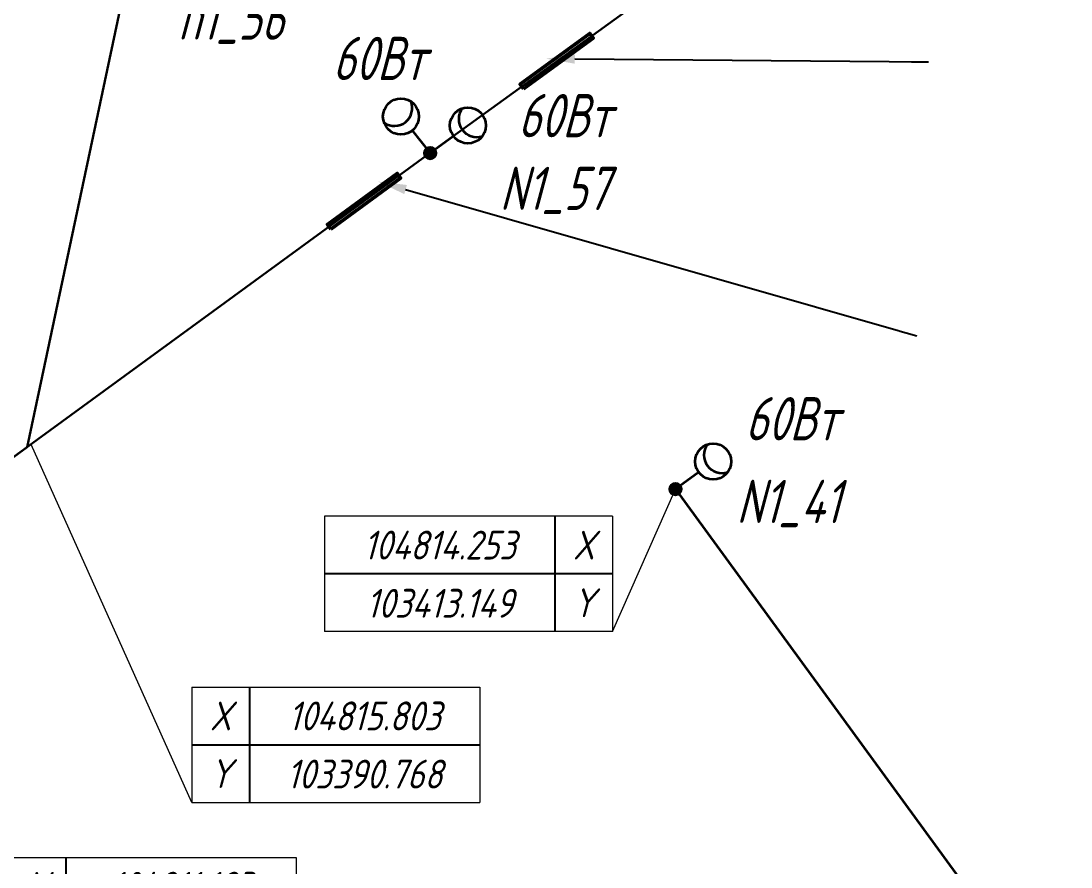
# Model space of a CAD drawing. Header units: millimetres. Extents: x 103224660 to 103518869, y 104697762 to 104995758.
# Drawn here: x 103390421 to 103426888, y 104801135 to 104830497 of the extents above; entities that cross this region are included whole.
import ezdxf
from ezdxf import colors
from ezdxf.entities.mleader import LeaderData, LeaderLine
from ezdxf.enums import TextEntityAlignment as Align
from ezdxf.math import Vec2, Vec3

# ---------------------------------------------------------------- set-up
doc = ezdxf.new("R2010")
doc.units = ezdxf.units.MM
doc.set_wipeout_variables(frame=1)
doc.linetypes.add('CONTINOUS', pattern=[0])
doc.layers.add('0 @ 1', color=7, linetype='Continuous')
for name, color, linetype, lineweight in [('_ПР_НО', 10, 'Continuous', 30), ('ЭО_Воздушная линия', 10, 'Continuous', 35), ('ЭО_Кабельная линия', 3, 'ID_N', 30), ('ЭО_Пл_Опора', 10, 'Continuous', 35), ('ЭО_Пл_Опора_Светильники', 10, 'Continuous', 35), ('ЭО_Пл_Светильники', 10, 'Continuous', 25), ('ЭО_Пл_Светильники_Текст', 10, 'Continuous', 20), ('ЭС_Координата', 7, 'Continuous', 25)]:
    doc.layers.add(name, color=color, linetype=linetype, lineweight=lineweight)
doc.styles.add('ПБГС', font='simplex.shx', dxfattribs={"width": 0.8, "oblique": 15})
doc.linetypes.add('ID_N', pattern='A,0,3,-3,["N",ПБГС,S=1.2,R=0,X=-1,Y=-0.5],-3,6', length=15)

# ---------------------------------------------------------------- blocks, each defined once
blk = doc.blocks.new('промежуточная')
h = blk.add_hatch(color=255)
edge = h.paths.add_edge_path()
edge.add_arc((0, 0), 0.833, 0, 360)
at = {"lineweight": 30}
blk.add_circle((0, 0), 0.833, dxfattribs=at)
blk = doc.blocks.new('*U118')
at = {"layer": 'ЭО_Пл_Светильники'}
blk.add_line((0, 2), (0, 0), dxfattribs=at)
at = {"layer": 'ЭО_Пл_Светильники', "linetype": 'ByBlock', "xscale": 250, "yscale": 250, "zscale": 250}
blk.add_blockref('промежуточная', (0, 0), dxfattribs=at)
at = {"style": 'ПБГС', "oblique": 15, "width": 0.7, "flags": 1}
blk.add_attdef('NAME', (0, -6), '', height=3.5, dxfattribs=at)
at = {"layer": 'ЭО_Пл_Светильники_Текст', "style": 'ПБГС', "oblique": 15, "width": 0.7, "flags": 1}
for tag, p in [('TYPE', (0, 0)), ('MANUFACTURER', (0, -12)), ('SPECIFICATION_SECTION', (0, -18)), ('POWER', (0, -24)), ('GROUP', (0, -30))]:
    blk.add_attdef(tag, p, '', height=3.5, dxfattribs=at)
at = {"layer": 'ЭО_Пл_Светильники_Текст', "style": 'ПБГС', "oblique": 15, "width": 0.7}
blk.add_attdef('N_PYLON', (2411, -1978), '', height=1500, dxfattribs=at)
blk = doc.blocks.new('*U103')
at = {"layer": 'ЭО_Пл_Светильники'}
blk.add_line((0, 2), (0, 0), dxfattribs=at)
at = {"layer": 'ЭО_Пл_Светильники', "linetype": 'ByBlock', "xscale": 250, "yscale": 250, "zscale": 250}
blk.add_blockref('промежуточная', (0, 0), dxfattribs=at)
at = {"style": 'ПБГС', "oblique": 15, "width": 0.7, "flags": 1}
blk.add_attdef('NAME', (0, -6), '', height=3.5, dxfattribs=at)
at = {"layer": 'ЭО_Пл_Светильники_Текст', "style": 'ПБГС', "oblique": 15, "width": 0.7, "flags": 1}
for tag, p in [('TYPE', (0, 0)), ('MANUFACTURER', (0, -12)), ('SPECIFICATION_SECTION', (0, -18)), ('POWER', (0, -24)), ('GROUP', (0, -30))]:
    blk.add_attdef(tag, p, '', height=3.5, dxfattribs=at)
at = {"layer": 'ЭО_Пл_Светильники_Текст', "style": 'ПБГС', "oblique": 15, "width": 0.7}
blk.add_attdef('N_PYLON', (2117, -1180), '', height=1500, dxfattribs=at)
blk = doc.blocks.new('*U117')
at = {"layer": 'ЭО_Пл_Светильники'}
blk.add_line((0, 2), (0, 0), dxfattribs=at)
at = {"layer": 'ЭО_Пл_Светильники', "linetype": 'ByBlock', "xscale": 250, "yscale": 250, "zscale": 250}
blk.add_blockref('промежуточная', (0, 0), dxfattribs=at)
at = {"style": 'ПБГС', "oblique": 15, "width": 0.7, "flags": 1}
blk.add_attdef('NAME', (0, -6), '', height=3.5, dxfattribs=at)
at = {"layer": 'ЭО_Пл_Светильники_Текст', "style": 'ПБГС', "oblique": 15, "width": 0.7, "flags": 1}
for tag, p in [('TYPE', (0, 0)), ('MANUFACTURER', (0, -12)), ('SPECIFICATION_SECTION', (0, -18)), ('POWER', (0, -24)), ('GROUP', (0, -30))]:
    blk.add_attdef(tag, p, '', height=3.5, dxfattribs=at)
at = {"layer": 'ЭО_Пл_Светильники_Текст', "style": 'ПБГС', "oblique": 15, "width": 0.7}
blk.add_attdef('N_PYLON', (1946, -1405), '', height=1500, dxfattribs=at)
blk = doc.blocks.new('*U230')
at = {"layer": 'ЭО_Пл_Опора_Светильники'}
h = blk.add_hatch(color=256, dxfattribs=at)
h.dxf.hatch_style = 1
h.paths.add_polyline_path([(117, -161, 1), (-117, 161, 1)])
blk.add_line((808, 590), (0, 0), dxfattribs=at)
for centre, radius in [((1312, 958), 625), ((0, 0), 199)]:
    blk.add_circle(centre, radius, dxfattribs=at)
blk.add_arc((1615, 1179), 625, 143.5876, 288.6724, dxfattribs=at)
at = {"style": 'ПБГС', "oblique": 15, "width": 0.7, "flags": 1}
for tag, p, height in [('TYPE', (-1704, -2539), 525000), ('NAME', (0, -3506), 875), ('MANUFACTURER', (0, -5006), 875), ('SPECIFICATION_SECTION', (0, -6506), 875), ('GROUP', (0, -9506), 875)]:
    blk.add_attdef(tag, p, '', height=height, dxfattribs=at)
at = {"layer": 'ЭО_Пл_Светильники_Текст', "style": 'ПБГС', "oblique": 15, "width": 0.7}
blk.add_attdef('POWER', (2419, 1693), '', height=1500, dxfattribs=at)
blk = doc.blocks.new('*U231')
at = {"layer": 'ЭО_Пл_Опора_Светильники'}
h = blk.add_hatch(color=256, dxfattribs=at)
h.dxf.hatch_style = 1
h.paths.add_polyline_path([(155, 124, 1), (-155, -124, 1)])
blk.add_line((-624, 781), (0, 0), dxfattribs=at)
for centre, radius in [((-1014, 1270), 625), ((0, 0), 199)]:
    blk.add_circle(centre, radius, dxfattribs=at)
blk.add_arc((-1248, 1563), 625, 236.0761, 21.1609, dxfattribs=at)
at = {"style": 'ПБГС', "oblique": 15, "width": 0.7, "flags": 1}
for tag, p, height in [('TYPE', (-1704, -2539), 525000), ('NAME', (0, -3506), 875), ('MANUFACTURER', (0, -5006), 875), ('SPECIFICATION_SECTION', (0, -6506), 875), ('GROUP', (0, -9506), 875)]:
    blk.add_attdef(tag, p, '', height=height, dxfattribs=at)
at = {"layer": 'ЭО_Пл_Светильники_Текст', "style": 'ПБГС', "oblique": 15, "width": 0.7}
blk.add_attdef('POWER', (-3392, 2533), '', height=1500, dxfattribs=at)
blk = doc.blocks.new('*U232')
at = {"layer": 'ЭО_Пл_Опора_Светильники'}
h = blk.add_hatch(color=256, dxfattribs=at)
h.dxf.hatch_style = 1
h.paths.add_polyline_path([(117, -161, 1), (-117, 161, 1)])
blk.add_line((808, 590), (0, 0), dxfattribs=at)
for centre, radius in [((1312, 958), 625), ((0, 0), 199)]:
    blk.add_circle(centre, radius, dxfattribs=at)
blk.add_arc((1615, 1179), 625, 143.5876, 288.6724, dxfattribs=at)
at = {"style": 'ПБГС', "oblique": 15, "width": 0.7, "flags": 1}
for tag, p, height in [('TYPE', (-1704, -2539), 525000), ('NAME', (0, -3506), 875), ('MANUFACTURER', (0, -5006), 875), ('SPECIFICATION_SECTION', (0, -6506), 875), ('GROUP', (0, -9506), 875)]:
    blk.add_attdef(tag, p, '', height=height, dxfattribs=at)
at = {"layer": 'ЭО_Пл_Светильники_Текст', "style": 'ПБГС', "oblique": 15, "width": 0.7}
blk.add_attdef('POWER', (3047, 547), '', height=1500, dxfattribs=at)
blk = doc.blocks.new('*U510')
blk.add_wipeout([(-4.368, -9.893), (-4.368, -1.893), (-24.368, -1.893), (-24.368, -9.893)])
at = {"lineweight": 0}
blk.add_line((-4.368, -9.893), (0, 0), dxfattribs=at)
at = {"color": 0, "lineweight": 0, "transparency": 16777216}
for points in [[(-24.368, -1.893), (-24.368, -9.893), (-24.368, -9.893), (-24.368, -9.893)], [(-4.368, -1.893), (-24.368, -1.893)], [(-4.368, -1.893), (-4.368, -9.893), (-4.368, -9.893), (-4.368, -9.893)], [(-4.368, -9.893), (-24.368, -9.893)]]:
    blk.add_lwpolyline(points, dxfattribs=at)
at = {"transparency": 16777216}
for points in [[(-8.368, -1.893), (-8.368, -9.893)], [(-4.368, -5.893), (-24.368, -5.893)]]:
    blk.add_lwpolyline(points, dxfattribs=at)
at = {"color": 250, "transparency": 16777216, "style": 'ПБГС', "oblique": 15, "width": 0.8, "flags": 8}
for tag, p in [('КООРДИНАТАY', (-16.368, -3.893)), ('КООРДИНАТАX', (-16.368, -7.93))]:
    blk.add_attdef(tag, text='', height=2, dxfattribs=at).set_placement(p, align=Align.MIDDLE_CENTER)
at = {"layer": '0 @ 1', "color": 7, "transparency": 16777216, "char_height": 2, "width": 4, "attachment_point": 5, "style": 'ПБГС'}
for s, insert in [('X', (-6.368, -3.893)), ('Y', (-6.368, -7.893))]:
    blk.add_mtext(s, dxfattribs=dict(at, insert=insert))
blk = doc.blocks.new('*U1420')
at = {"layer": 'ЭС_Координата', "lineweight": 70}
ref = blk.add_blockref('*U510', (103413149, 104814253), dxfattribs=dict(at, xscale=500, yscale=500, zscale=500))
ref.add_attrib('КООРДИНАТАX', '103413.149', dxfattribs={"layer": '0 @ 1', "color": 250, "transparency": 16777216, "height": 1000, "style": 'ПБГС', "oblique": 15, "width": 0.8, "flags": 8}).set_placement((103404965, 104810288), align=Align.MIDDLE_CENTER)
ref.add_attrib('КООРДИНАТАY', '104814.253', dxfattribs={"layer": '0 @ 1', "color": 250, "transparency": 16777216, "height": 1000, "style": 'ПБГС', "oblique": 15, "width": 0.8, "flags": 8}).set_placement((103404965, 104812307), align=Align.MIDDLE_CENTER)
blk = doc.blocks.new('*U514')
blk.add_wipeout([(11.091, -27.435), (11.091, -19.435), (31.091, -19.435), (31.091, -27.435)])
at = {"lineweight": 0}
blk.add_line((11.091, -27.435), (0, 0), dxfattribs=at)
at = {"color": 0, "lineweight": 0, "transparency": 16777216}
for points in [[(11.091, -19.435), (11.091, -27.435), (11.091, -27.435), (11.091, -27.435)], [(11.091, -19.435), (31.091, -19.435)], [(31.091, -19.435), (31.091, -27.435), (31.091, -27.435), (31.091, -27.435)], [(11.091, -27.435), (31.091, -27.435)]]:
    blk.add_lwpolyline(points, dxfattribs=at)
at = {"transparency": 16777216}
for points in [[(15.091, -19.435), (15.091, -27.435)], [(11.091, -23.435), (31.091, -23.435)]]:
    blk.add_lwpolyline(points, dxfattribs=at)
at = {"color": 250, "transparency": 16777216, "style": 'ПБГС', "oblique": 15, "width": 0.8, "flags": 8}
for tag, p in [('КООРДИНАТАY', (23.091, -21.435)), ('КООРДИНАТАX', (23.091, -25.472))]:
    blk.add_attdef(tag, text='', height=2, dxfattribs=at).set_placement(p, align=Align.MIDDLE_CENTER)
at = {"layer": '0 @ 1', "color": 7, "transparency": 16777216, "char_height": 2, "width": 4, "attachment_point": 5, "style": 'ПБГС'}
for s, insert in [('X', (13.091, -21.435)), ('Y', (13.091, -25.435))]:
    blk.add_mtext(s, dxfattribs=dict(at, insert=insert))
blk = doc.blocks.new('*U1423')
at = {"layer": 'ЭС_Координата', "lineweight": 70}
ref = blk.add_blockref('*U514', (103384434, 104811183), dxfattribs=dict(at, xscale=500, yscale=500, zscale=500))
ref.add_attrib('КООРДИНАТАX', '103384.434', dxfattribs={"layer": '0 @ 1', "color": 250, "transparency": 16777216, "height": 1000, "style": 'ПБГС', "oblique": 15, "width": 0.8, "flags": 8}).set_placement((103395979, 104798447), align=Align.MIDDLE_CENTER)
ref.add_attrib('КООРДИНАТАY', '104811.183', dxfattribs={"layer": '0 @ 1', "color": 250, "transparency": 16777216, "height": 1000, "style": 'ПБГС', "oblique": 15, "width": 0.8, "flags": 8}).set_placement((103395979, 104800466), align=Align.MIDDLE_CENTER)
blk = doc.blocks.new('*U532')
blk.add_wipeout([(11.167, -24.851), (11.167, -16.851), (31.167, -16.851), (31.167, -24.851)])
at = {"lineweight": 0}
blk.add_line((11.167, -24.851), (0, 0), dxfattribs=at)
at = {"color": 0, "lineweight": 0, "transparency": 16777216}
for points in [[(11.167, -16.851), (11.167, -24.851), (11.167, -24.851), (11.167, -24.851)], [(11.167, -16.851), (31.167, -16.851)], [(31.167, -16.851), (31.167, -24.851), (31.167, -24.851), (31.167, -24.851)], [(11.167, -24.851), (31.167, -24.851)]]:
    blk.add_lwpolyline(points, dxfattribs=at)
at = {"transparency": 16777216}
for points in [[(15.167, -16.851), (15.167, -24.851)], [(11.167, -20.851), (31.167, -20.851)]]:
    blk.add_lwpolyline(points, dxfattribs=at)
at = {"color": 250, "transparency": 16777216, "style": 'ПБГС', "oblique": 15, "width": 0.8, "flags": 8}
for tag, p in [('КООРДИНАТАY', (23.167, -18.851)), ('КООРДИНАТАX', (23.167, -22.888))]:
    blk.add_attdef(tag, text='', height=2, dxfattribs=at).set_placement(p, align=Align.MIDDLE_CENTER)
at = {"layer": '0 @ 1', "color": 7, "transparency": 16777216, "char_height": 2, "width": 4, "attachment_point": 5, "style": 'ПБГС'}
for s, insert in [('X', (13.167, -18.851)), ('Y', (13.167, -22.851))]:
    blk.add_mtext(s, dxfattribs=dict(at, insert=insert))
blk = doc.blocks.new('*U1436')
at = {"layer": 'ЭС_Координата', "lineweight": 70}
ref = blk.add_blockref('*U532', (103390768, 104815803), dxfattribs=dict(at, xscale=500, yscale=500, zscale=500))
ref.add_attrib('КООРДИНАТАX', '103390.768', dxfattribs={"layer": '0 @ 1', "color": 250, "transparency": 16777216, "height": 1000, "style": 'ПБГС', "oblique": 15, "width": 0.8, "flags": 8}).set_placement((103402352, 104804359), align=Align.MIDDLE_CENTER)
ref.add_attrib('КООРДИНАТАY', '104815.803', dxfattribs={"layer": '0 @ 1', "color": 250, "transparency": 16777216, "height": 1000, "style": 'ПБГС', "oblique": 15, "width": 0.8, "flags": 8}).set_placement((103402352, 104806378), align=Align.MIDDLE_CENTER)
blk = doc.blocks.new('*U1365')
at = {"color": 0, "linetype": 'ByBlock', "lineweight": -2}
blk.add_lwpolyline([(0.059, -0.081), (2.477, 1.695), (2.359, 1.856), (-0.059, 0.081)], close=True, dxfattribs=at)
at = {"style": 'ПБГС', "oblique": 15, "width": 0.8, "flags": 1}
blk.add_attdef('N_CROSSING', (0, -6.824), '', height=2.5, dxfattribs=at)
blk = doc.blocks.new('*U1462')
at = {"layer": '_ПР_НО', "color": 5, "linetype": 'CONTINOUS', "lineweight": 50, "xscale": 1000.000000000001, "yscale": 1000.000000000001, "zscale": 1000.000000000001, "rotation": 359.817495342157}
blk.add_blockref('*U1365', (103401123, 104823359), dxfattribs=at)
blk = doc.blocks.new('*U1463')
at = {"layer": '_ПР_НО', "color": 5, "linetype": 'CONTINOUS', "lineweight": 50, "xscale": 1000.000000000001, "yscale": 1000.000000000001, "zscale": 1000.000000000001, "rotation": 359.817495342157}
blk.add_blockref('*U1365', (103407811, 104828220), dxfattribs=at)

msp = doc.modelspace()

# ---------------------------------------------------------------- linework, layer by layer
at = {"layer": 'ЭО_Воздушная линия'}
msp.add_lwpolyline([(103413149, 104814251), (103426888, 104795439)], dxfattribs=at)
at = {"layer": 'ЭО_Кабельная линия'}
msp.add_lwpolyline([(103384434, 104811183), (103390633, 104815708), (103393934, 104831252)], dxfattribs=at)

# ---------------------------------------------------------------- block references
at = {"layer": 'ЭО_Пл_Опора'}
for name, p, values in [('*U117', (103393934, 104831252), {'N_PYLON': 'n1_56'}), ('*U118', (103404632, 104825916), {'N_PYLON': 'N1_57'}), ('*U103', (103413149, 104814251), {'N_PYLON': 'N1_41'})]:
    msp.add_blockref(name, p, dxfattribs=at).add_auto_attribs(values)
at = {"layer": 'ЭО_Пл_Светильники'}
for name, p in [('*U231', (103404632, 104825916)), ('*U232', (103404632, 104825916)), ('*U230', (103413150, 104814251))]:
    msp.add_blockref(name, p, dxfattribs=at).add_auto_attribs({'POWER': '60Вт'})

# ---------------------------------------------------------------- leaders
at = {"layer": 'ЭС_Координата', "lineweight": 25}
ml = msp.add_multileader_mtext('Standard', dxfattribs=at)
ml.set_content('', color=256, style='ПБГС')
ml.set_leader_properties()
ml.build(insert=Vec2(0, 0))
ml.multileader.update_dxf_attribs({"has_dogleg": 0, "has_text_frame": 1, "text_left_attachment_type": 0, "text_right_attachment_type": 0, "dogleg_length": 0, "arrow_head_size": 1000})
ctx = ml.context
ctx.base_point, ctx.char_height, ctx.arrow_head_size, ctx.landing_gap_size, ctx.plane_origin, ctx.plane_x_axis, ctx.plane_y_axis = Vec3(103421939, 104829078), 1200, 1000, 0, Vec3(103209206, 104885435), Vec3(1, -0.000067), Vec3(0.000067, 1)
ctx.left_attachment, ctx.right_attachment = 0, 0
notes = []
notes.append((ctx, [(0, (1, 1, 0), (103421939, 104829078), (1, -0.000067), 0, [(0, [(103408656, 104829189)], 0, [])])]))
ctx.mtext.insert, ctx.mtext.text_direction, ctx.mtext.rotation = Vec3(103421939, 104829078), Vec3(1, -0.000067), 6.283118
ctx.mtext.has_bg_fill, ctx.mtext.bg_color, ctx.mtext.bg_scale_factor, ctx.mtext.bg_transparency, ctx.mtext.use_window_bg_color = 1, -1027028792, 1.5, 0, 1
for ctx, leaders in notes:
    for number, flags, end, landing, length, lines in leaders:
        leader = LeaderData()
        leader.index, (leader.has_last_leader_line, leader.has_dogleg_vector, leader.attachment_direction) = number, flags
        leader.last_leader_point, leader.dogleg_vector, leader.dogleg_length = Vec3(end), Vec3(landing), length
        for number, points, colour, breaks in lines:
            line = LeaderLine()
            line.index, line.vertices, line.color, line.breaks = number, Vec3.list(points), colors.encode_raw_color(colour), breaks
            leader.lines.append(line)
        ctx.leaders.append(leader)

# ---------------------------------------------------------------- next in the draw order: linework, layer by layer
at = {"layer": 'ЭО_Кабельная линия'}
msp.add_line((103404632, 104825918), (103421595, 104838201), dxfattribs=at)

# ---------------------------------------------------------------- next in the draw order: block references
at = {"layer": 'ЭО_Пл_Светильники_Текст'}
for name in ['*U1463', '*U1420', '*U1423']:
    msp.add_blockref(name, (0, 0), dxfattribs=at)

# ---------------------------------------------------------------- next in the draw order: leaders
at = {"layer": 'ЭС_Координата', "lineweight": 25}
ml = msp.add_multileader_mtext('Standard', dxfattribs=at)
ml.set_content('', color=256, style='ПБГС')
ml.set_leader_properties()
ml.build(insert=Vec2(0, 0))
ml.multileader.update_dxf_attribs({"has_dogleg": 0, "has_text_frame": 1, "text_left_attachment_type": 0, "text_right_attachment_type": 0, "dogleg_length": 0, "arrow_head_size": 1000})
ctx = ml.context
ctx.base_point, ctx.char_height, ctx.arrow_head_size, ctx.landing_gap_size, ctx.plane_origin, ctx.plane_x_axis, ctx.plane_y_axis = Vec3(103421529, 104819566), 1200, 1000, 0, Vec3(103203368, 104881170), Vec3(1, -0.000067), Vec3(0.000067, 1)
ctx.left_attachment, ctx.right_attachment = 0, 0
notes = []
notes.append((ctx, [(0, (1, 1, 0), (103421529, 104819566), (1, -0.000067), 0, [(0, [(103402818, 104824924)], 0, [])])]))
ctx.mtext.insert, ctx.mtext.text_direction, ctx.mtext.rotation = Vec3(103421529, 104819566), Vec3(1, -0.000067), 6.283118
ctx.mtext.has_bg_fill, ctx.mtext.bg_color, ctx.mtext.bg_scale_factor, ctx.mtext.bg_transparency, ctx.mtext.use_window_bg_color = 1, -1027028792, 1.5, 0, 1
for ctx, leaders in notes:
    for number, flags, end, landing, length, lines in leaders:
        leader = LeaderData()
        leader.index, (leader.has_last_leader_line, leader.has_dogleg_vector, leader.attachment_direction) = number, flags
        leader.last_leader_point, leader.dogleg_vector, leader.dogleg_length = Vec3(end), Vec3(landing), length
        for number, points, colour, breaks in lines:
            line = LeaderLine()
            line.index, line.vertices, line.color, line.breaks = number, Vec3.list(points), colors.encode_raw_color(colour), breaks
            leader.lines.append(line)
        ctx.leaders.append(leader)

# ---------------------------------------------------------------- next in the draw order: block references
at = {"layer": 'ЭО_Пл_Светильники_Текст'}
for name in ['*U1462', '*U1436']:
    msp.add_blockref(name, (0, 0), dxfattribs=at)

# ---------------------------------------------------------------- next in the draw order: linework, layer by layer
at = {"layer": 'ЭО_Кабельная линия'}
msp.add_line((103384434, 104811186), (103404632, 104825918), dxfattribs=at)

doc.saveas('drawing.dxf')
